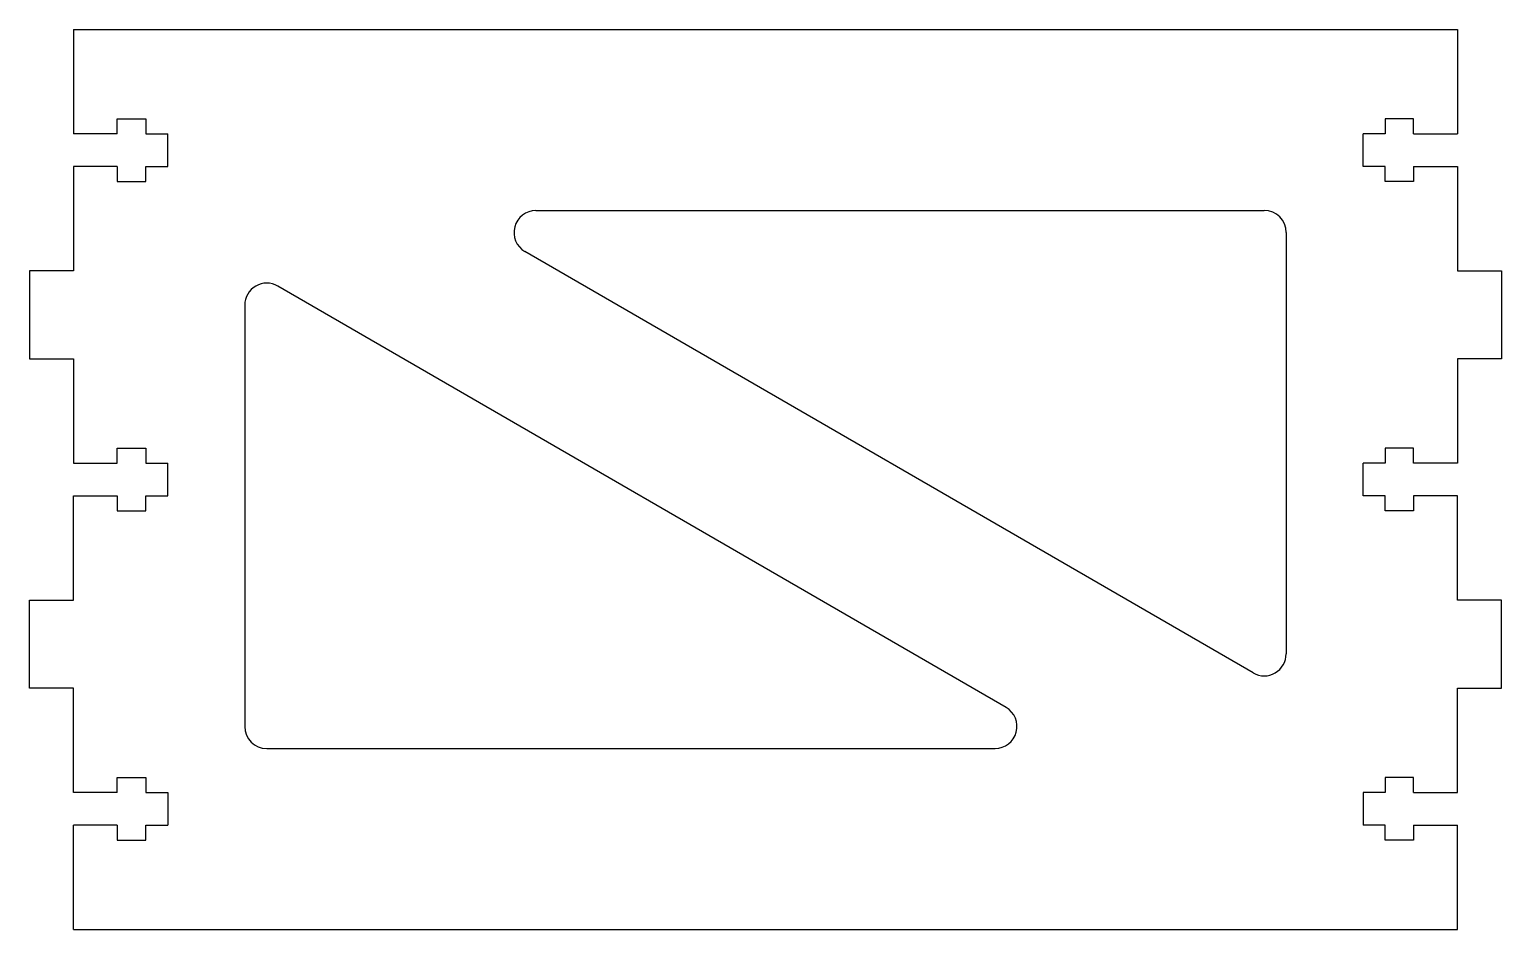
# Model space of a CAD drawing. Header units: millimetres. Extents: x -74 to 60, y -36 to 46.
import ezdxf

# ---------------------------------------------------------------- set-up
doc = ezdxf.new("R2010")
doc.units = ezdxf.units.MM

msp = doc.modelspace()

# ---------------------------------------------------------------- linework, layer by layer
at = {"color": 7, "linetype": 'Continuous', "lineweight": 25}
for p, q in [((-70.47, 46.23), (-70.47, 36.73)), ((-70.47, 46.23), (55.53, 46.23)), ((55.53, 46.23), (55.53, 36.73)), ((-66.47, 38.08), (-63.87, 38.08)), ((-66.47, 36.73), (-66.47, 38.08)), ((-63.87, 38.08), (-63.87, 36.73)), ((51.53, 38.08), (48.93, 38.08)), ((48.93, 38.08), (48.93, 36.73)), ((51.53, 36.73), (51.53, 38.08)), ((-66.47, 36.73), (-70.47, 36.73)), ((-63.87, 36.73), (-61.87, 36.73)), ((-61.87, 33.73), (-61.87, 36.73)), ((48.93, 36.73), (46.93, 36.73)), ((46.93, 33.73), (46.93, 36.73)), ((51.53, 36.73), (55.53, 36.73)), ((-70.47, 33.73), (-70.47, 24.23)), ((-66.47, 33.73), (-70.47, 33.73)), ((-66.47, 33.73), (-66.47, 32.38)), ((-63.87, 32.38), (-63.87, 33.73)), ((-63.87, 33.73), (-61.87, 33.73)), ((48.93, 33.73), (46.93, 33.73)), ((48.93, 32.38), (48.93, 33.73)), ((51.53, 33.73), (51.53, 32.38)), ((51.53, 33.73), (55.53, 33.73)), ((55.53, 33.73), (55.53, 24.23)), ((-66.47, 32.38), (-63.87, 32.38)), ((51.53, 32.38), (48.93, 32.38)), ((-28.36, 29.73), (37.93, 29.73)), ((39.93, 27.73), (39.93, -10.66)), ((36.93, -12.39), (-29.36, 26)), ((-74.47, 24.23), (-74.47, 16.23)), ((-70.47, 24.23), (-74.47, 24.23)), ((55.53, 24.23), (59.53, 24.23)), ((59.53, 24.23), (59.53, 16.23)), ((14.43, -15.54), (-51.86, 22.85)), ((-54.87, 21.12), (-54.87, -17.27)), ((-74.47, 16.23), (-70.47, 16.23)), ((-70.47, 16.23), (-70.47, 6.73)), ((59.53, 16.23), (55.53, 16.23)), ((55.53, 16.23), (55.53, 6.73)), ((-66.47, 8.08), (-63.87, 8.08)), ((-66.47, 6.73), (-66.47, 8.08)), ((-63.87, 8.08), (-63.87, 6.73)), ((51.53, 8.08), (48.93, 8.08)), ((48.93, 8.08), (48.93, 6.73)), ((51.53, 6.73), (51.53, 8.08)), ((-70.47, 6.73), (-66.47, 6.73)), ((-63.87, 6.73), (-61.87, 6.73)), ((-61.87, 3.73), (-61.87, 6.73)), ((48.93, 6.73), (46.93, 6.73)), ((46.93, 3.73), (46.93, 6.73)), ((55.53, 6.73), (51.53, 6.73)), ((-70.47, -5.77), (-70.47, 3.73)), ((-70.47, 3.73), (-66.47, 3.73)), ((-66.47, 3.73), (-66.47, 2.38)), ((-63.87, 2.38), (-63.87, 3.73)), ((-63.87, 3.73), (-61.87, 3.73)), ((48.93, 3.73), (46.93, 3.73)), ((48.93, 2.38), (48.93, 3.73)), ((51.53, 3.73), (51.53, 2.38)), ((55.53, 3.73), (51.53, 3.73)), ((55.53, -5.77), (55.53, 3.73)), ((-66.47, 2.38), (-63.87, 2.38)), ((51.53, 2.38), (48.93, 2.38)), ((-74.47, -13.77), (-74.47, -5.77)), ((-74.47, -5.77), (-70.47, -5.77)), ((59.53, -5.77), (55.53, -5.77)), ((59.53, -13.77), (59.53, -5.77)), ((-70.47, -13.77), (-74.47, -13.77)), ((-70.47, -23.27), (-70.47, -13.77)), ((55.53, -13.77), (59.53, -13.77)), ((55.53, -23.27), (55.53, -13.77)), ((-52.87, -19.27), (13.43, -19.27)), ((-66.47, -21.92), (-63.87, -21.92)), ((-66.47, -23.27), (-66.47, -21.92)), ((-63.87, -21.92), (-63.87, -23.27)), ((51.53, -21.92), (48.93, -21.92)), ((48.93, -21.92), (48.93, -23.27)), ((51.53, -23.27), (51.53, -21.92)), ((-66.47, -23.27), (-70.47, -23.27)), ((-63.87, -23.27), (-61.87, -23.27)), ((-61.87, -23.27), (-61.87, -26.27)), ((48.93, -23.27), (46.93, -23.27)), ((46.93, -23.27), (46.93, -26.27)), ((51.53, -23.27), (55.53, -23.27)), ((-66.47, -26.27), (-70.47, -26.27)), ((-70.47, -35.77), (-70.47, -26.27)), ((-66.47, -26.27), (-66.47, -27.62)), ((-63.87, -27.62), (-63.87, -26.27)), ((-63.87, -26.27), (-61.87, -26.27)), ((48.93, -26.27), (46.93, -26.27)), ((48.93, -27.62), (48.93, -26.27)), ((51.53, -26.27), (51.53, -27.62)), ((51.53, -26.27), (55.53, -26.27)), ((55.53, -35.77), (55.53, -26.27)), ((-66.47, -27.62), (-63.87, -27.62)), ((51.53, -27.62), (48.93, -27.62)), ((-70.47, -35.77), (55.53, -35.77))]:
    msp.add_line(p, q, dxfattribs=at)
for centre, start, end in [((-28.36, 27.73), 90, 239.9273), ((37.93, 27.73), 0, 90), ((-52.87, 21.12), 59.9273, 180), ((37.93, -10.66), 239.9273, 0), ((13.43, -17.27), 270, 59.9273), ((-52.87, -17.27), 180, 270)]:
    msp.add_arc(centre, 2, start, end, dxfattribs=at)

doc.saveas('drawing.dxf')
